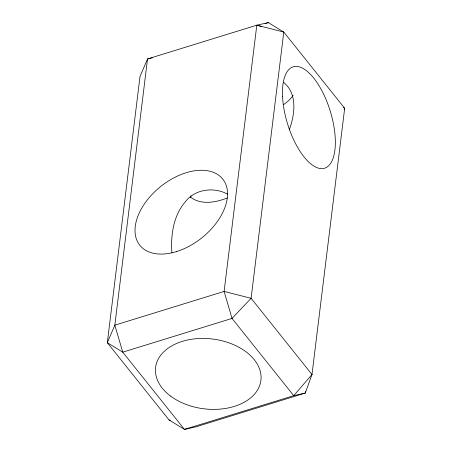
<?xml version="1.0" encoding="UTF-8"?>
<svg xmlns="http://www.w3.org/2000/svg" width="452" height="452" viewBox="0 0 452 452"><rect width="100%" height="100%" fill="white"/><g stroke="black" fill="none" stroke-linecap="round" stroke-linejoin="round"><path stroke-width="0.68" d="M152.284 57.873L147.527 58.941L114.836 325.174L107.322 342.701L122.763 352.164L232.034 318.417L251.103 298.297L283.794 32.064L256.798 25.193L224.107 291.433L232.034 318.417L293.732 395.653L305.286 393.059L311.987 374.516L344.678 108.282L283.794 32.064L268.358 22.6L256.798 25.193L147.527 58.941L140.013 76.467L107.322 342.701L169.02 419.936L184.456 429.4L196.015 426.807L305.286 393.059L305.462 391.658M344.198 109.604L344.678 108.282L343.458 107.582M289.229 129.877C294.885 115 297.71 93.564 283.63 82.405M227.299 197.982C215.74 202.507 200.92 205.298 190.371 197.032M264.985 23.64L268.358 22.6M169.02 419.936L170.37 420.281M256.798 25.193L261.544 26.544M227.706 194.224C213.83 186.546 194.626 189.077 184.975 202.23C173.336 216.005 170.658 235.193 171.89 252.674M293.184 95.242A53.059 35.16 7 0 1 283.364 104.711M190.913 195.716A53.059 22.278 72.8 0 1 190.603 197.558M311.987 374.516L293.732 395.653L184.456 429.4L122.763 352.164L114.836 325.174L224.107 291.433L251.103 298.297L311.987 374.516M176.433 251.606A53.059 32.906 -38.6 0 0 223.542 180.139A53.059 32.906 -38.6 0 0 143.855 204.75A53.059 32.906 -38.6 0 0 176.433 251.606M170.528 396.048A53.059 35.16 7 0 0 259.149 386.856A53.059 35.16 7 0 0 195.061 338.819A53.059 35.16 7 0 0 170.528 396.048M282.545 96.316A53.059 22.278 72.8 0 0 323.835 168.404A53.059 22.278 72.8 0 0 320.293 87.835A53.059 22.278 72.8 0 0 282.545 96.316"/></g></svg>
